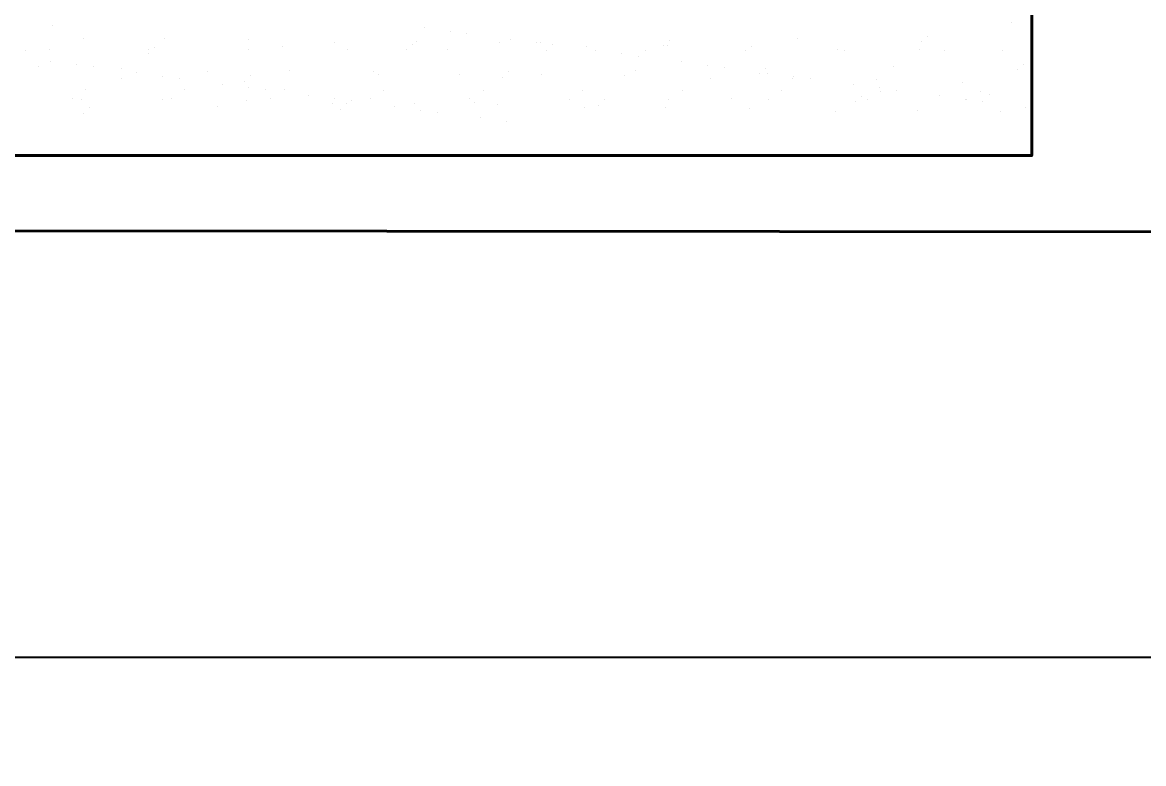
# Model space of a CAD drawing. Header units: inches. Extents: x 4350 to 28384, y -6772 to 993.
# Drawn here: x 25076.8 to 25182.1, y -3901.8 to -3832.1 of the extents above; entities that cross this region are included whole.
import ezdxf

# ---------------------------------------------------------------- set-up
doc = ezdxf.new("R2010")
doc.units = ezdxf.units.IN
doc.header["$MEASUREMENT"] = 0
for name, color, linetype, lineweight in [('ARREDAMENTO', 2, 'Continuous', 18), ('MURATURA_section_wall', 7, 'Continuous', 40), ('QUOTE', 3, 'Continuous', 9)]:
    doc.layers.add(name, color=color, linetype=linetype, lineweight=lineweight)
doc.styles.get("Standard").update_dxf_attribs({"font": 'arial.ttf'})
doc.dimstyles.new('ook', dxfattribs={"dimtxt": 15, "dimasz": 10, "dimexe": 10, "dimexo": 10, "dimgap": 5, "dimtad": 1, "dimtoh": 1, "dimdec": 0, "dimzin": 0, "dimdsep": 46, "dimtxsty": 'Standard', "dimblk": 'OBLIQUE', "dimcen": 0.09, "dimdle": 10, "dimadec": 0, "dimazin": 0, "dimtfac": 1, "dimtdec": 0, "dimtofl": 0, "dimtmove": 0, "dimatfit": 3, "dimldrblk": 'OBLIQUE', "dimfxl": 1, "dimtfill": 2, "dimtfillclr": 1, "dimtolj": 1, "dimtzin": 0, "dimarcsym": 0})

# ---------------------------------------------------------------- blocks, each defined once
blk = doc.blocks.new('_Oblique')
at = {"color": 0, "linetype": 'ByBlock', "lineweight": -2}
blk.add_line((-0.5, -0.5), (0.5, 0.5), dxfattribs=at)
blk = doc.blocks.new('*D47')
at = {"layer": 'Defpoints', "color": 0, "transparency": 16777216}
for p in [(24882.55, -3851.59), (25527.14, -3852.11), (25527.14, -3891.81)]:
    blk.add_point(p, dxfattribs=at)
at = {"layer": 'QUOTE', "color": 0, "lineweight": -2, "transparency": 16777216}
for p, q in [((24882.55, -3861.59), (24882.55, -3901.81)), ((25527.14, -3862.11), (25527.14, -3901.81)), ((24872.55, -3891.81), (25537.14, -3891.81))]:
    blk.add_line(p, q, dxfattribs=at)
at = {"layer": 'QUOTE', "color": 0, "lineweight": -2, "transparency": 16777216, "xscale": 10, "yscale": 10, "zscale": 10, "rotation": 180}
blk.add_blockref('_Oblique', (24882.55, -3891.81), dxfattribs=at)
at = {"layer": 'QUOTE', "color": 0, "lineweight": -2, "transparency": 16777216, "xscale": 10, "yscale": 10, "zscale": 10}
blk.add_blockref('_Oblique', (25527.14, -3891.81), dxfattribs=at)
at = {"layer": 'QUOTE', "color": 0, "transparency": 16777216, "insert": (25204.85, -3879.15), "char_height": 15, "attachment_point": 5, "bg_fill": 1, "box_fill_scale": 1.25, "bg_fill_color": 1, "bg_fill_transparency": 0}
blk.add_mtext('\\A1;645', dxfattribs=at)

msp = doc.modelspace()

# ---------------------------------------------------------------- linework, layer by layer
at = {"layer": 'ARREDAMENTO'}
for p, q in [((25079.66, -3832.41), (25079.66, -3832.41)), ((25114.53, -3832.65), (25114.53, -3832.65)), ((25116.97, -3832.97), (25116.97, -3832.97)), ((25169.75, -3832.16), (25169.75, -3832.16)), ((25082.5, -3833.65), (25082.5, -3833.65)), ((25090.18, -3833.61), (25090.18, -3833.61)), ((25098.03, -3833.71), (25098.03, -3833.71)), ((25106.13, -3834), (25106.13, -3834)), ((25113.81, -3833.97), (25113.81, -3833.97)), ((25118.53, -3833.18), (25118.53, -3833.18)), ((25122.61, -3833.72), (25122.61, -3833.72)), ((25125.05, -3834.04), (25125.05, -3834.04)), ((25137.61, -3833.8), (25137.61, -3833.8)), ((25149.61, -3833.69), (25149.61, -3833.69)), ((25161.24, -3833.94), (25161.24, -3833.94)), ((25161.79, -3833.43), (25161.79, -3833.43)), ((25077.05, -3834.8), (25077.05, -3834.8)), ((25079.33, -3834.65), (25079.33, -3834.65)), ((25088.67, -3834.67), (25088.67, -3834.67)), ((25088.68, -3835.04), (25088.68, -3835.04)), ((25089.24, -3834.53), (25089.24, -3834.53)), ((25098.01, -3834.68), (25098.01, -3834.68)), ((25101.24, -3834.43), (25101.24, -3834.43)), ((25107.36, -3834.7), (25107.36, -3834.7)), ((25112.87, -3834.67), (25112.87, -3834.67)), ((25113.42, -3834.17), (25113.42, -3834.17)), ((25116.7, -3834.72), (25116.7, -3834.72)), ((25121.66, -3834.07), (25121.66, -3834.07)), ((25125.43, -3834.06), (25125.43, -3834.06)), ((25126.04, -3834.74), (25126.04, -3834.74)), ((25126.61, -3834.24), (25126.61, -3834.24)), ((25129.76, -3834.36), (25129.76, -3834.36)), ((25130.68, -3834.78), (25130.68, -3834.78)), ((25133.12, -3835.1), (25133.12, -3835.1)), ((25135.38, -3834.75), (25135.38, -3834.75)), ((25137.05, -3834.3), (25137.05, -3834.3)), ((25137.44, -3834.32), (25137.44, -3834.32)), ((25144.73, -3834.77), (25144.73, -3834.77)), ((25145.29, -3834.42), (25145.29, -3834.42)), ((25153.39, -3834.72), (25153.39, -3834.72)), ((25154.07, -3834.79), (25154.07, -3834.79)), ((25161.07, -3834.68), (25161.07, -3834.68)), ((25163.41, -3834.8), (25163.41, -3834.8)), ((25168.92, -3834.78), (25168.92, -3834.78)), ((25079.46, -3835.8), (25079.46, -3835.8)), ((25081.9, -3836.13), (25081.9, -3836.13)), ((25134.68, -3835.31), (25134.68, -3835.31)), ((25138.76, -3835.84), (25138.76, -3835.84)), ((25078.27, -3836.33), (25078.27, -3836.33)), ((25083.46, -3836.33), (25083.46, -3836.33)), ((25086.12, -3836.43), (25086.12, -3836.43)), ((25087.54, -3836.87), (25087.54, -3836.87)), ((25089.98, -3837.19), (25089.98, -3837.19)), ((25094.22, -3836.72), (25094.22, -3836.72)), ((25098.25, -3837.17), (25098.25, -3837.17)), ((25101.9, -3836.68), (25101.9, -3836.68)), ((25109.75, -3836.78), (25109.75, -3836.78)), ((25110.26, -3837.06), (25110.26, -3837.06)), ((25117.85, -3837.07), (25117.85, -3837.07)), ((25122.44, -3836.8), (25122.44, -3836.8)), ((25125.53, -3837.04), (25125.53, -3837.04)), ((25133.38, -3837.14), (25133.38, -3837.14)), ((25134.44, -3836.7), (25134.44, -3836.7)), ((25141.2, -3836.16), (25141.2, -3836.16)), ((25142.76, -3836.37), (25142.76, -3836.37)), ((25146.07, -3836.94), (25146.07, -3836.94)), ((25146.63, -3836.43), (25146.63, -3836.43)), ((25146.83, -3836.91), (25146.83, -3836.91)), ((25158.63, -3836.33), (25158.63, -3836.33)), ((25170.26, -3836.57), (25170.26, -3836.57)), ((25086.07, -3837.43), (25086.07, -3837.43)), ((25091.54, -3837.39), (25091.54, -3837.39)), ((25095.61, -3837.93), (25095.61, -3837.93)), ((25097.7, -3837.67), (25097.7, -3837.67)), ((25098.05, -3838.25), (25098.05, -3838.25)), ((25121.89, -3837.3), (25121.89, -3837.3)), ((25141.48, -3837.43), (25141.48, -3837.43)), ((25149.16, -3837.39), (25149.16, -3837.39)), ((25149.27, -3837.23), (25149.27, -3837.23)), ((25150.83, -3837.43), (25150.83, -3837.43)), ((25154.91, -3837.97), (25154.91, -3837.97)), ((25157.01, -3837.49), (25157.01, -3837.49)), ((25165.11, -3837.78), (25165.11, -3837.78)), ((25081.46, -3839.26), (25081.46, -3839.26)), ((25082.72, -3838.46), (25082.72, -3838.46)), ((25090.8, -3839.28), (25090.8, -3839.28)), ((25092.07, -3838.47), (25092.07, -3838.47)), ((25099.62, -3838.46), (25099.62, -3838.46)), ((25100.14, -3839.3), (25100.14, -3839.3)), ((25101.41, -3838.49), (25101.41, -3838.49)), ((25103.69, -3838.99), (25103.69, -3838.99)), ((25106.13, -3839.32), (25106.13, -3839.32)), ((25109.49, -3839.31), (25109.49, -3839.31)), ((25110.75, -3838.51), (25110.75, -3838.51)), ((25120.09, -3838.52), (25120.09, -3838.52)), ((25129.44, -3838.54), (25129.44, -3838.54)), ((25138.78, -3838.56), (25138.78, -3838.56)), ((25148.12, -3838.57), (25148.12, -3838.57)), ((25155.64, -3839.06), (25155.64, -3839.06)), ((25157.35, -3838.29), (25157.35, -3838.29)), ((25157.46, -3838.59), (25157.46, -3838.59)), ((25158.91, -3838.5), (25158.91, -3838.5)), ((25162.98, -3839.03), (25162.98, -3839.03)), ((25166.81, -3838.61), (25166.81, -3838.61)), ((25167.65, -3838.96), (25167.65, -3838.96)), ((25082.31, -3839.43), (25082.31, -3839.43)), ((25083.09, -3840.17), (25083.09, -3840.17)), ((25089.99, -3839.39), (25089.99, -3839.39)), ((25095.09, -3840.06), (25095.09, -3840.06)), ((25097.84, -3839.49), (25097.84, -3839.49)), ((25105.94, -3839.79), (25105.94, -3839.79)), ((25106.72, -3840.31), (25106.72, -3840.31)), ((25107.27, -3839.8), (25107.27, -3839.8)), ((25107.69, -3839.52), (25107.69, -3839.52)), ((25111.77, -3840.06), (25111.77, -3840.06)), ((25113.62, -3839.75), (25113.62, -3839.75)), ((25118.83, -3839.33), (25118.83, -3839.33)), ((25119.28, -3839.7), (25119.28, -3839.7)), ((25121.47, -3839.85), (25121.47, -3839.85)), ((25128.17, -3839.35), (25128.17, -3839.35)), ((25129.57, -3840.14), (25129.57, -3840.14)), ((25130.91, -3839.94), (25130.91, -3839.94)), ((25131.46, -3839.43), (25131.46, -3839.43)), ((25137.25, -3840.1), (25137.25, -3840.1)), ((25137.51, -3839.36), (25137.51, -3839.36)), ((25143.46, -3839.33), (25143.46, -3839.33)), ((25145.1, -3840.2), (25145.1, -3840.2)), ((25146.86, -3839.38), (25146.86, -3839.38)), ((25155.09, -3839.57), (25155.09, -3839.57)), ((25156.2, -3839.4), (25156.2, -3839.4)), ((25165.42, -3839.35), (25165.42, -3839.35)), ((25165.54, -3839.41), (25165.54, -3839.41)), ((25166.98, -3839.56), (25166.98, -3839.56)), ((25082.53, -3840.67), (25082.53, -3840.67)), ((25114.2, -3840.38), (25114.2, -3840.38)), ((25115.77, -3840.58), (25115.77, -3840.58)), ((25119.84, -3841.12), (25119.84, -3841.12)), ((25153.2, -3840.5), (25153.2, -3840.5)), ((25160.88, -3840.46), (25160.88, -3840.46)), ((25168.73, -3840.56), (25168.73, -3840.56)), ((25122.28, -3841.44), (25122.28, -3841.44))]:
    msp.add_line(p, q, dxfattribs=at)
at = {"layer": 'ARREDAMENTO', "color": 95, "true_color": 0x499c4e}
for p, q in [((25170.81, -3836.06), (25170.81, -3836.06)), ((25171.06, -3840.1), (25171.06, -3840.1))]:
    msp.add_line(p, q, dxfattribs=at)
at = {"layer": 'MURATURA_section_wall'}
msp.add_line((25527.14, -3852.11), (25003.18, -3851.69), dxfattribs=at)
at = {"layer": 'MURATURA_section_wall', "linetype": 'ByBlock'}
msp.add_lwpolyline([(25011.39, -3844.66), (25171.63, -3844.66), (25171.63, -3779.36), (25041.48, -3779.36)], dxfattribs=at)

# ---------------------------------------------------------------- dimensions: what is measured, and where the dimension line sits
at = {"layer": 'QUOTE'}
dim = msp.add_linear_dim(base=(25527.14, -3891.81), p1=(24882.55, -3851.59), p2=(25527.14, -3852.11), dimstyle='ook', dxfattribs=at)
dim.commit()
dim.dimension.update_dxf_attribs({"geometry": '*D47', "text_midpoint": (25204.85, -3879.15)})

doc.saveas('drawing.dxf')
